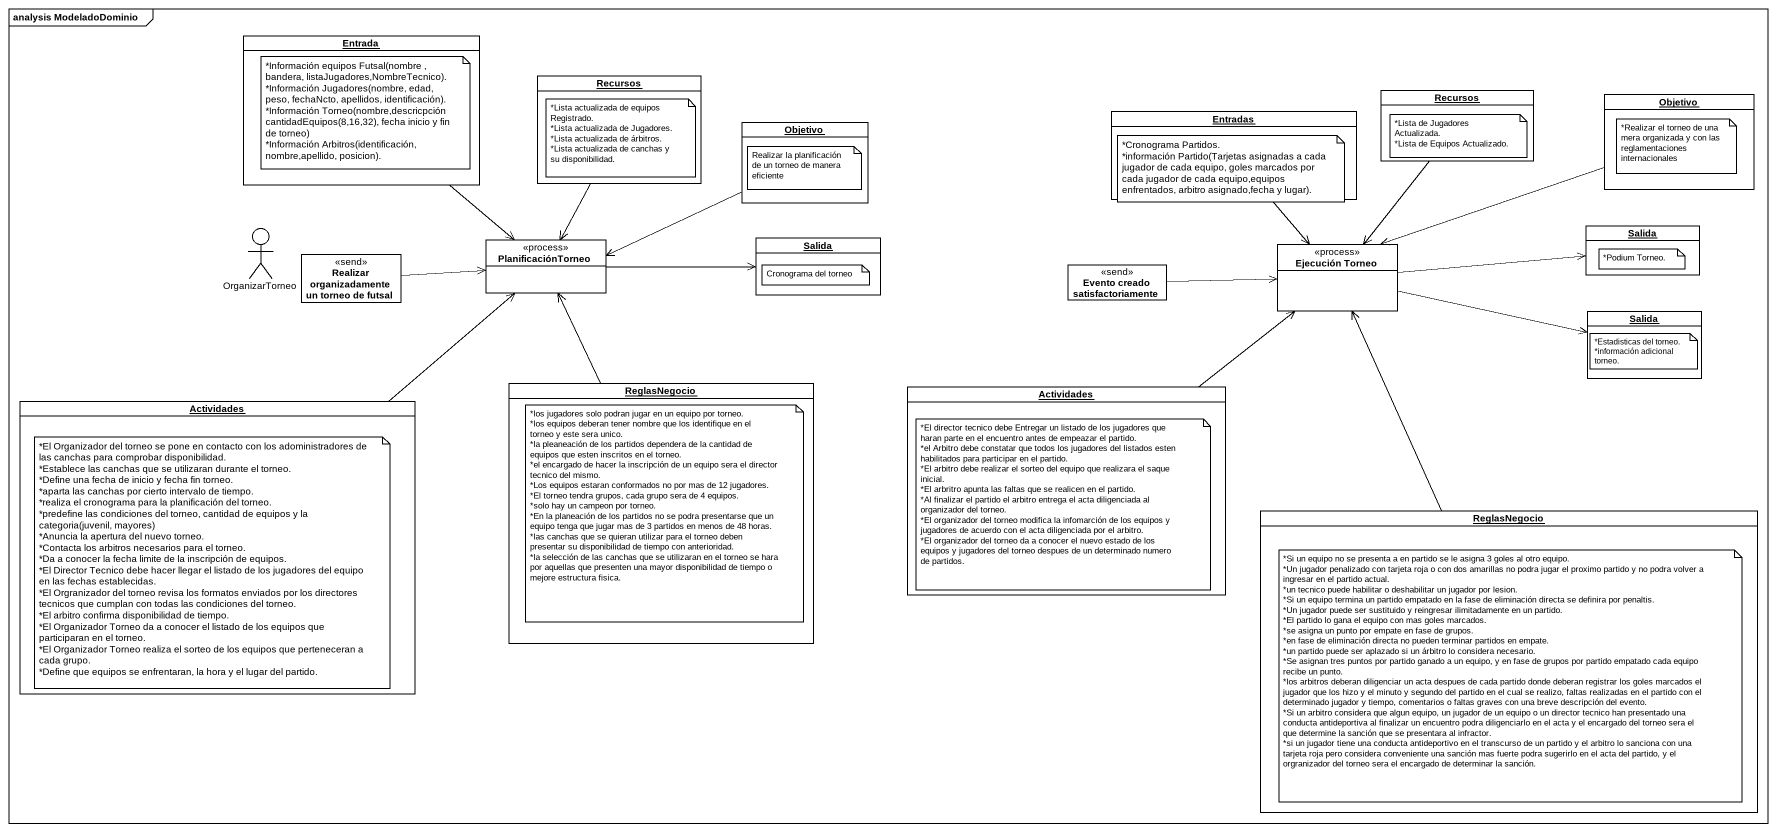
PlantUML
@startuml
mainframe analysis ModeladoDominio
allowmixing
hide circle
hide empty members
object Entrada
object Recursos
object "Recursos" as Recursos_2
object Objetivo
object "Objetivo" as Objetivo_2
object Entradas
actor OrganizarTorneo
class "Realizar organizadamente un torneo de futsal" as Realizar_organizadamente_un <<send>>
class PlanificaciónTorneo <<process>>
object Salida
class "Ejecución Torneo" as Ejecución_Torneo <<process>>
object "Salida" as Salida_2
class "Evento creado satisfactoriamente" as Evento_creado <<send>>
object "Salida" as Salida_3
object Actividades
object ReglasNegocio
object "Actividades" as Actividades_2
object "ReglasNegocio" as ReglasNegocio_2
Entrada --> PlanificaciónTorneo
Recursos --> PlanificaciónTorneo
Recursos_2 --> Ejecución_Torneo
Objetivo -left-> Ejecución_Torneo
Objetivo_2 -left-> PlanificaciónTorneo
Entradas --> Ejecución_Torneo
Realizar_organizadamente_un -right-> PlanificaciónTorneo
PlanificaciónTorneo -right-> Salida
Ejecución_Torneo -right-> Salida_2
Ejecución_Torneo -right-> Salida_3
Evento_creado -right-> Ejecución_Torneo
Actividades -up-> PlanificaciónTorneo
ReglasNegocio -up-> PlanificaciónTorneo
Actividades_2 -up-> Ejecución_Torneo
ReglasNegocio_2 -up-> Ejecución_Torneo
note as N1
  *Información equipos Futsal(nombre , bandera, listaJugadores,NombreTecnico).
  *Información Jugadores(nombre, edad, peso, fechaNcto, apellidos, identificación).
  *Información Torneo(nombre,descricpción cantidadEquipos(8,16,32), fecha inicio y fin de torneo)
  *Información Arbitros(identificación, nombre,apellido, posicion).
end note
note as N2
  *Lista actualizada de equipos Registrado.
  *Lista actualizada de Jugadores.
  *Lista actualizada de árbitros.
  *Lista actualizada de canchas y su disponibilidad.
end note
note as N3
  *Cronograma Partidos.
  *información Partido(Tarjetas asignadas a cada jugador de cada equipo, goles marcados por cada jugador de cada equipo,equipos enfrentados, arbitro asignado,fecha y lugar).
end note
note as N4
  *Lista de Jugadores Actualizada.
  *Lista de Equipos Actualizado.
end note
note as N5
  *Realizar el torneo de una mera organizada y con las reglamentaciones internacionales
end note
note as N6
  Realizar la planificación de un torneo de manera eficiente
end note
note as N7
  *Podium Torneo.
end note
note as N8
  Cronograma del torneo
end note
note as N9
  *Estadisticas del torneo.
  *información adicional torneo.
end note
note as N10
  *los jugadores solo podran jugar en un equipo por torneo.
  *los equipos deberan tener nombre que los identifique en el torneo y este sera unico.
  *la pleaneación de los partidos dependera de la cantidad de equipos que esten inscritos en el torneo.
  *el encargado de hacer la inscripción de un equipo sera el director tecnico del mismo.
  *Los equipos estaran conformados no por mas de 12 jugadores.
  *El torneo tendra grupos, cada grupo sera de 4 equipos.
  *solo hay un campeon por torneo.
  *En la planeación de los partidos no se podra presentarse que un equipo tenga que jugar mas de 3 partidos en menos de 48 horas.
  *las canchas que se quieran utilizar para el torneo deben presentar su disponibilidad de tiempo con anterioridad.
  *la selección de las canchas que se utilizaran en el torneo se hara por aquellas que presenten una mayor disponibilidad de tiempo o mejore estructura fisica.
end note
note as N11
  *El director tecnico debe Entregar un listado de los jugadores que haran parte en el encuentro antes de empeazar el partido.
  *el Arbitro debe constatar que todos los jugadores del listados esten habilitados para participar en el partido.
  *El arbitro debe realizar el sorteo del equipo que realizara el saque inicial.
  *El arbritro apunta las faltas que se realicen en el partido.
  *Al finalizar el partido el arbitro entrega el acta diligenciada al organizador del torneo.
  *El organizador del torneo modifica la infomarción de los equipos y jugadores de acuerdo con el acta diligenciada por el arbitro.
  *El organizador del torneo da a conocer el nuevo estado de los equipos y jugadores del torneo despues de un determinado numero de partidos.
end note
note as N12
  *El Organizador del torneo se pone en contacto con los adoministradores de las canchas para comprobar disponibilidad.
  *Establece las canchas que se utilizaran durante el torneo.
  *Define una fecha de inicio y fecha fin torneo.
  *aparta las canchas por cierto intervalo de tiempo.
  *realiza el cronograma para la planificación del torneo.
  *predefine las condiciones del torneo, cantidad de equipos y la categoria(juvenil, mayores)
  *Anuncia la apertura del nuevo torneo.
  *Contacta los arbitros necesarios para el torneo.
  *Da a conocer la fecha limite de la inscripción de equipos.
  *El Director Tecnico debe hacer llegar el listado de los jugadores del equipo en las fechas establecidas.
  *El Orgranizador del torneo revisa los formatos enviados por los directores tecnicos que cumplan con todas las condiciones del torneo.
  *El arbitro confirma disponibilidad de tiempo.
  *El Organizador Torneo da a conocer el listado de los equipos que participaran en el torneo.
  *El Organizador Torneo realiza el sorteo de los equipos que perteneceran a cada grupo.
  *Define que equipos se enfrentaran, la hora y el lugar del partido.
end note
note as N13
  *Si un equipo no se presenta a en partido se le asigna 3 goles al otro equipo.
  *Un jugador penalizado con tarjeta roja o con dos amarillas no podra jugar el proximo partido y no podra volver a ingresar en el partido actual.
  *un tecnico puede habilitar o deshabilitar un jugador por lesion.
  *Si un equipo termina un partido empatado en la fase de eliminación directa se definira por penaltis.
  *Un jugador puede ser sustituido y reingresar ilimitadamente en un partido.
  *El partido lo gana el equipo con mas goles marcados.
  *se asigna un punto por empate en fase de grupos.
  *en fase de eliminación directa no pueden terminar partidos en empate.
  *un partido puede ser aplazado si un árbitro lo considera necesario.
  *Se asignan tres puntos por partido ganado a un equipo, y en fase de grupos por partido empatado cada equipo recibe un punto.
  *los arbitros deberan diligenciar un acta despues de cada partido donde deberan registrar los goles marcados el jugador que los hizo y el minuto y segundo del partido en el cual se realizo, faltas realizadas en el partido con el determinado jugador y tiempo, comentarios o faltas graves con una breve descripción del evento.
  *Si un arbitro considera que algun equipo, un jugador de un equipo o un director tecnico han presentado una conducta antideportiva al finalizar un encuentro podra diligenciarlo en el acta y el encargado del torneo sera el que determine la sanción que se presentara al infractor.
  *si un jugador tiene una conducta antideportivo en el transcurso de un partido y el arbitro lo sanciona con una tarjeta roja pero considera conveniente una sanción mas fuerte podra sugerirlo en el acta del partido, y el orgranizador del torneo sera el encargado de determinar la sanción.
end note
@enduml
